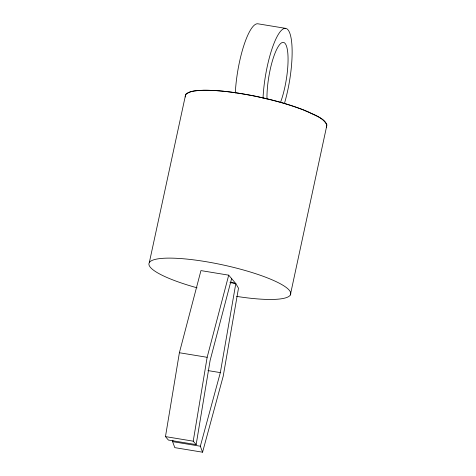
<?xml version="1.0" encoding="UTF-8"?>
<svg xmlns="http://www.w3.org/2000/svg" width="476" height="476" viewBox="0 0 476 476"><rect width="100%" height="100%" fill="white"/><g stroke="black" fill="none" stroke-linecap="round" stroke-linejoin="round"><path stroke-width="0.71" d="M290.336 294.971L326.952 124.873C322.222 116.549 311.786 113.942 303.694 110.01C287.135 103.655 269.928 99.181 252.566 95.664C236.399 92.6 220.019 90.166 203.526 90.25C197.534 90.851 190.233 90.131 185.61 94.718C185.158 100.626 184.676 93.564 187.062 93.272C191.066 90.97 195.838 90.732 200.336 90.363C218.311 89.726 236.203 92.534 253.803 95.908C272.575 99.793 291.247 104.672 308.93 112.169C314.005 115.489 328.88 119.268 326.328 127.526M231.604 278.591L210.106 360.528L196.148 444.614L168.385 440.05L165.47 436.605L179.387 352.74L200.943 270.6L228.706 275.164L235.804 283.553L238.494 288.2L223.196 376.266L202.568 452.2L174.811 447.636L172.58 441.645L172.966 440.217M196.148 444.614L193.226 441.169L207.149 357.303L228.706 275.164M202.568 452.2L200.336 446.214L220.334 372.613L235.804 283.553L230.943 282.101M149.315 262.603L185.61 94.718M285.677 28.364L257.915 23.8A50.742 12.293 -80.7 0 0 235.299 92.951M229.962 282.589L235.804 283.553M179.387 352.74L207.149 357.303M207.917 370.572L220.334 372.613M165.47 436.605L193.226 441.169M172.58 441.645L200.336 446.214M197.058 287.813A72.489 14.203 12.2 0 1 163.887 258.254A72.489 14.203 12.2 0 1 279.388 283.268A72.489 14.203 12.2 0 1 236.584 296.375M263.02 98.199A50.742 12.293 -80.7 0 1 285.892 28.405A50.742 12.293 -80.7 0 1 284.612 102.84M266.976 99.073A36.527 8.848 -80.7 0 1 276.151 50.539A36.527 8.848 -80.7 0 1 287.843 53.508A36.527 8.848 -80.7 0 1 280.471 102.501"/></g></svg>
